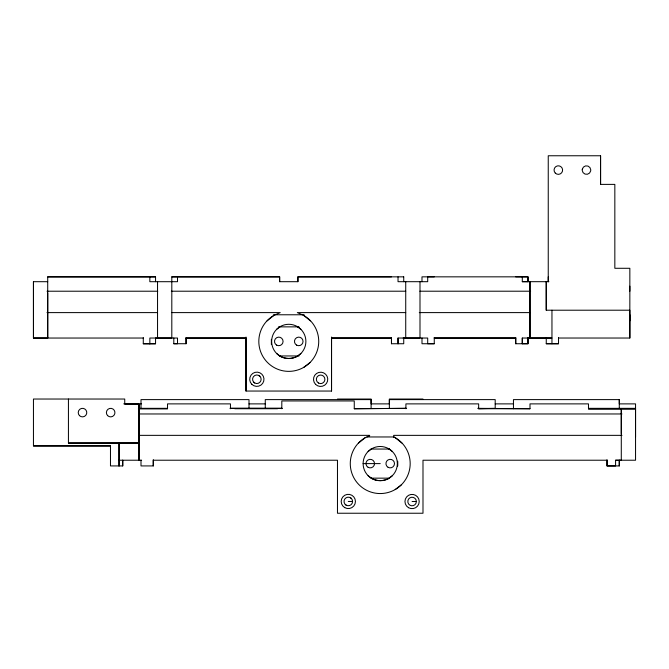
<?xml version="1.0" encoding="UTF-8"?>
<svg xmlns="http://www.w3.org/2000/svg" width="669" height="669" viewBox="0 0 669 669"><rect width="100%" height="100%" fill="white"/><g stroke="black" fill="none" stroke-linecap="round" stroke-linejoin="round"><path stroke-width="1" d="M122.736 465.925L122.736 460.222L122.736 465.925L110.477 465.925L110.477 445.914L33.45 445.914L33.45 399.033L124.735 399.033L124.743 404.176L139.001 404.176L139.001 460.222L139.001 408.91M47.716 281.699L33.45 281.691L33.45 338.046L47.716 338.046L47.716 276.857L155.551 276.857L155.551 281.699M47.716 338.046L47.716 293.072M139.001 404.168L139.06 443.003L68.43 443.054L68.43 399.033M141 460.222L141.008 465.925L153.268 465.925L153.268 459.712M141 408.333L141 399.61L249.002 399.61L249.002 408.341M153.268 465.925L153.268 460.222L337.469 460.222L337.469 513.24L422.992 513.24L422.992 460.222L607.026 460.222L607.026 465.933L615.58 465.933L615.58 460.23L619.285 460.23L619.285 465.933L607.026 465.933L607.026 459.712M156.002 338.046L177.511 338.037L177.511 343.741L173.806 343.741L173.806 338.037M173.806 343.732L186.074 343.724L186.074 338.037L246.008 338.037L246.008 391.047L331.54 391.047L331.54 337.067M281.808 408.349L230.462 408.341M246.008 391.047L246.008 337.067M391.465 276.849L297.897 276.849L297.897 281.691L279.642 281.691L279.642 276.849L171.808 276.857L171.808 338.037L149.856 338.037L149.856 343.766M405.907 408.341L354.261 408.734L406.627 408.333M371.103 408.333L371.103 399.61L265.267 399.61L265.267 408.341M389.358 408.333L389.358 399.61L495.194 399.61L495.194 408.333L478.653 408.734L529.999 408.734L477.708 408.341M403.733 338.037L403.733 343.741L391.474 343.741L391.474 338.037L331.54 338.037L331.54 391.047M397.629 466.168L397.629 461.175M398.03 338.037L398.03 343.741L398.03 338.037L419.998 338.037L419.998 281.691M513.449 408.734L513.449 399.61L619.293 399.61L619.293 403.884L635.55 403.884L635.55 460.222L619.578 460.222M522.288 338.037L522.288 343.741L527.992 343.732L527.992 338.037L528 343.741L515.732 343.741L515.732 338.037L434.265 338.029L515.732 338.037M522.297 281.682L522.305 276.841L528 276.849L528 281.691L522.297 281.682L548.889 281.682M522.288 343.741L522.288 338.037L551.958 338.029L527.406 338.037M529.99 312.607L529.99 338.037L529.973 281.682L529.99 312.607L419.287 312.607M548.246 276.849L548.246 281.682L548.246 155.76L600.57 155.76L600.57 184.385L614.836 184.385L614.836 268.286L629.847 268.286L629.838 338.037L558.523 338.029M615.58 460.23L621.284 460.23L621.284 408.876L635.55 408.876L588.477 408.91L588.477 403.884L529.999 403.884L529.999 408.734M619.285 465.933L619.285 460.23M619.285 408.341L619.293 399.61M629.838 338.021L629.838 310.207L546.247 310.215L546.239 281.682L546.255 310.207M68.43 443.054L139.06 443.003L139.027 421.01M267.098 320.877L273.797 315.467L280.211 312.607L171.808 312.607M358.559 443.062L365.249 437.66L369.623 435.845L369.623 435.352L138.642 435.352M276.665 329.307L280.211 326.589M297.329 356.234L300.874 353.516M303.751 367.348L309.956 362.59M368.126 451.5L371.671 448.774A17.118 17.118 0 0 1 397.344 463.6A17.118 17.118 0 0 1 371.671 478.419L368.126 475.701M388.789 478.419L392.335 475.701M395.203 489.541L401.408 484.782M149.856 343.749L155.551 343.749M171.808 276.857L279.642 276.849L279.642 281.691M403.733 276.849L297.897 276.849L297.897 281.691M434.256 276.849L427.7 276.849L427.7 281.691L398.03 281.691L398.03 276.849M47.716 276.857L155.551 276.857M528 281.691L528 276.849L522.288 276.841L421.988 276.849L421.988 281.691M515.732 276.849L522.297 276.841M47.031 291.216L157.742 291.216M171.323 291.216L405.732 291.207M419.906 291.207L530.617 291.207M46.989 312.615L157.541 312.607M405.732 312.607L297.329 312.607L303.751 315.467L310.449 320.877M273.387 314.773L304.152 314.773M278.538 326.865L299.01 326.865M143.283 338.037L33.45 338.046L33.45 281.691M186.074 338.037L246.008 338.037M331.54 338.037L391.474 338.037M403.148 338.037L427.7 338.037L427.7 343.741L434.265 343.741L434.265 337.477M143.283 337.586L143.283 343.766L155.551 343.766L155.551 338.037M434.265 343.741L421.997 343.741L421.997 338.037M546.255 338.029L546.255 343.741L558.523 343.741L558.523 337.469M143.283 343.766L149.848 343.766M546.255 343.732L558.523 343.732M279.558 355.958L299.01 355.958M280.211 356.334C285.529 359.094 292.019 359.094 297.329 356.334M337.469 399.042L371.103 399.042L371.103 403.884L389.358 403.884L389.358 399.042L422.992 399.042M123.757 403.833L141.585 403.833M249.002 403.884L265.267 403.884M495.194 403.884L513.449 403.884M138.968 408.333L167.526 408.333M229.969 408.316L282.234 408.324M588.477 408.341L635.55 408.349L635.55 436.966M138.366 408.91L167.526 408.91L167.526 403.884L230.462 403.884L230.462 408.734M588.477 408.876L621.284 408.876L621.284 413.977M138.55 413.969L621.978 413.969M621.994 435.352L393.69 435.36L393.69 437.033M366.93 436.966L394.083 436.966M33.45 445.914L110.477 445.914M371.019 449.05L389.442 449.05M119.032 460.222L141.627 460.222M363.116 463.6L380.226 463.6M371.019 478.151L389.442 478.151M371.671 478.519C376.99 481.287 383.471 481.287 388.789 478.519M348.306 501.457L352.588 501.457A4.282 4.282 0 0 1 346.166 505.162L345.279 504.476M412.087 501.516L416.369 501.516A4.282 4.282 0 0 1 409.946 505.22A4.282 4.282 0 0 1 409.946 497.811A4.282 4.282 0 0 1 416.369 501.516M393.523 436.966L395.203 437.66L401.91 443.062M297.329 326.589L300.874 329.307M276.665 353.516A17.118 17.118 0 0 0 305.307 345.84A17.118 17.118 0 0 0 284.342 324.875A17.118 17.118 0 0 0 276.665 353.516L280.211 356.234M388.789 448.774L392.335 451.5M258.995 375.56L259.881 376.246M253.827 382.292L254.713 382.977A4.282 4.282 0 0 0 261.127 379.264A4.282 4.282 0 0 0 254.713 375.56A4.282 4.282 0 0 0 254.713 382.969M350.447 497.744L351.334 498.43M629.838 286.156L629.847 291.199M629.838 314.773L629.847 320.861M621.284 415.257L621.284 433.646M600.57 155.768L600.57 184.393M551.958 310.215L551.958 343.732M515.732 337.469L515.732 343.741M478.653 408.734L478.653 403.884L405.907 403.884L405.907 408.734M405.732 281.691L405.732 338.037M403.733 276.849L403.733 281.691M397.629 461.518L397.629 465.674M391.474 337.469L391.474 343.741M354.261 408.734L354.261 400.948L281.808 400.948L281.808 408.734M277.535 408.734L234.744 408.734M271.371 339.334L271.371 344.527M186.074 337.46L186.074 343.724M177.511 276.849L177.511 281.699L149.839 281.699L149.839 276.857M157.541 281.691L157.55 338.037M303.751 315.467A29.954 29.954 0 0 1 311.721 360.666A29.954 29.954 0 0 1 265.827 360.666A29.954 29.954 0 0 1 273.797 315.467M395.203 437.66A29.954 29.954 0 0 1 403.173 482.851A29.954 29.954 0 0 1 357.279 482.851A29.954 29.954 0 0 1 365.249 437.66M371.671 478.419A17.118 17.118 0 0 1 371.671 448.774M346.166 505.162A4.282 4.282 0 0 1 346.166 497.744A4.282 4.282 0 0 1 352.588 501.457M582.289 169.257L582.222 170.378A4.282 4.282 0 0 0 590.694 170.888L590.76 169.775A4.282 4.282 0 0 0 582.289 169.257M119.04 465.925L119.032 443.054L119.032 465.925M555.303 173.104A4.282 4.282 0 0 0 562.47 171.18A4.282 4.282 0 0 0 557.227 165.945A4.282 4.282 0 0 0 555.303 173.104M251.812 384.307A7.133 7.133 0 0 0 263.737 381.113A7.133 7.133 0 0 0 255.006 372.374A7.133 7.133 0 0 0 251.812 384.307M315.592 384.374A7.133 7.133 0 0 0 327.517 381.171A7.133 7.133 0 0 0 318.787 372.441A7.133 7.133 0 0 0 315.592 384.374M318.494 383.036A4.282 4.282 0 0 0 324.908 379.331A4.282 4.282 0 0 0 318.494 375.618A4.282 4.282 0 0 0 318.494 383.036M408.525 507.696A7.133 7.133 0 0 0 419.22 501.516A7.133 7.133 0 0 0 408.525 495.336A7.133 7.133 0 0 0 408.525 507.696M79.477 415.625A4.282 4.282 0 0 0 86.635 413.71A4.282 4.282 0 0 0 81.401 408.466A4.282 4.282 0 0 0 79.477 415.625M107.634 415.633A4.282 4.282 0 0 0 114.792 413.718A4.282 4.282 0 0 0 109.557 408.475A4.282 4.282 0 0 0 107.634 415.633M344.744 507.629A7.133 7.133 0 0 0 355.44 501.457A7.133 7.133 0 0 0 344.744 495.277A7.133 7.133 0 0 0 344.744 507.629M368.109 467.305A4.282 4.282 0 0 0 374.523 463.6A4.282 4.282 0 0 0 368.109 459.896A4.282 4.282 0 0 0 368.109 467.305M388.079 467.305A4.282 4.282 0 0 0 394.493 463.6A4.282 4.282 0 0 0 388.079 459.896A4.282 4.282 0 0 0 388.079 467.305M276.648 345.12A4.282 4.282 0 0 0 283.071 341.407A4.282 4.282 0 0 0 276.648 337.703A4.282 4.282 0 0 0 276.648 345.12M296.618 345.12A4.282 4.282 0 0 0 303.04 341.407A4.282 4.282 0 0 0 296.618 337.703A4.282 4.282 0 0 0 296.618 345.12"/></g></svg>
